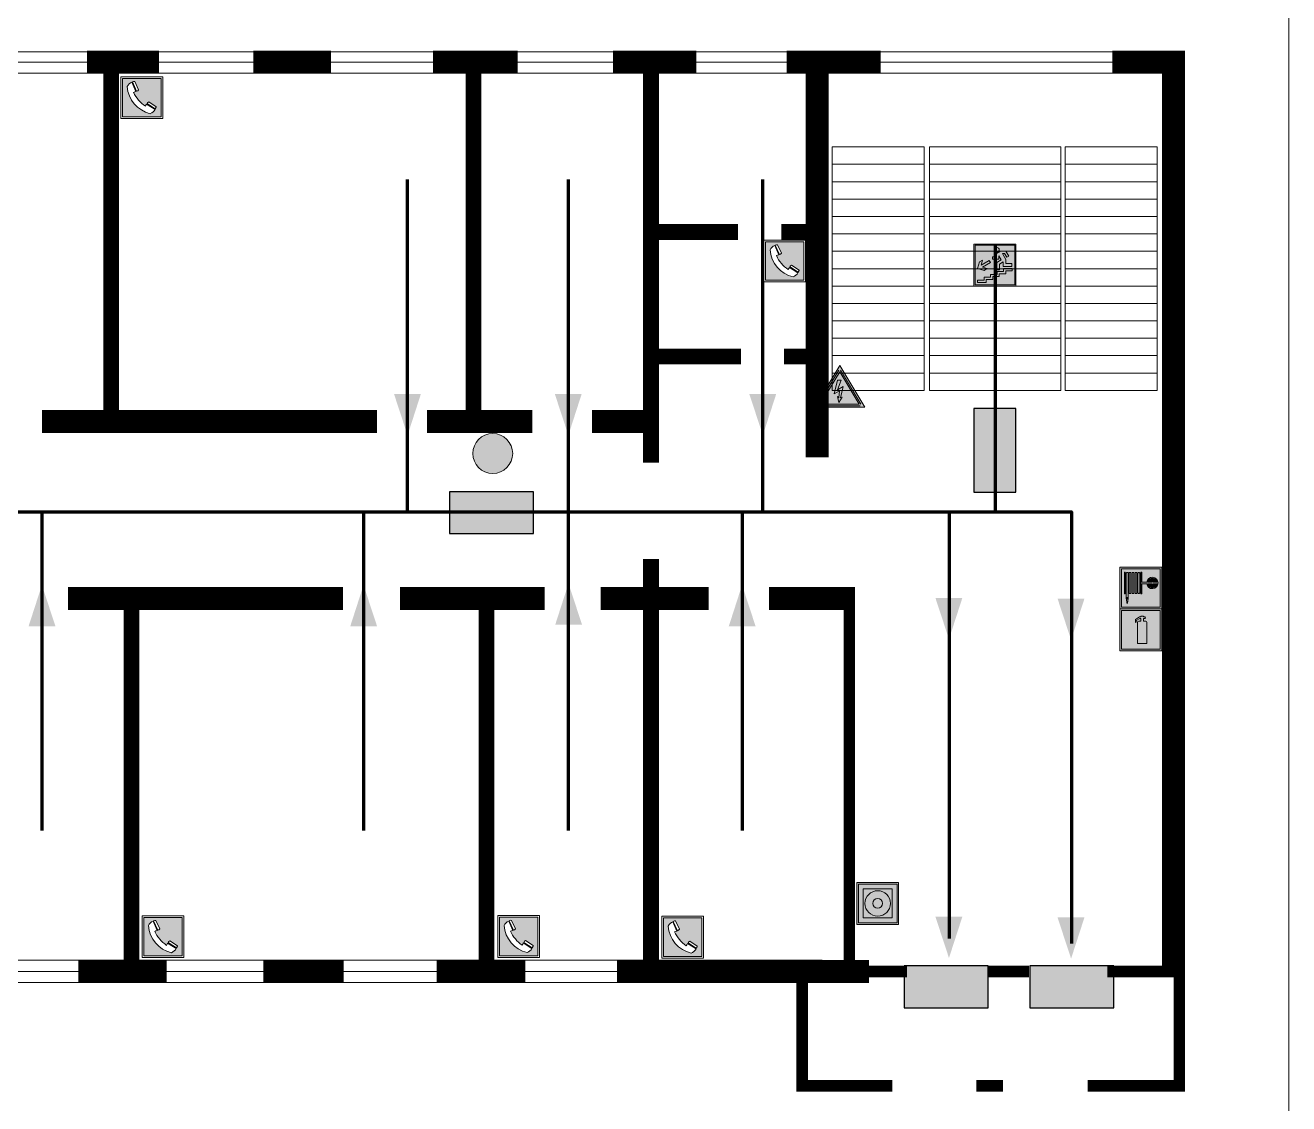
# Model space of a CAD drawing. Header units: millimetres. Extents: x 13114 to 67229, y 22859 to 38520.
# Drawn here: x 24760.4 to 25001.8, y 34869.3 to 35075.5 of the extents above; entities that cross this region are included whole.
import ezdxf

# ---------------------------------------------------------------- set-up
doc = ezdxf.new("R2010")
doc.units = ezdxf.units.MM
doc.layers.add('План_Штампы', color=7, linetype='Continuous')

# ---------------------------------------------------------------- blocks, each defined once
blk = doc.blocks.new('A$C7B4425F7')
at = {"true_color": 0xffffff}
blk.add_hatch(color=7, dxfattribs=at).paths.add_polyline_path([(0, 0), (-16, 0), (-16, -8), (0, -8)])
h = blk.add_hatch(color=126)
h.paths.add_polyline_path([(-0.2, -0.2), (-15.8, -0.2), (-15.8, -7.8), (-0.2, -7.8)])
h.paths.add_polyline_path([(-11.76, -2.03), (-11.76, -3.66), (-11.17, -3.66, -0.568275), (-11.17, -6.18), (-12.58, -6.18), (-12.58, -2.03)], flags=16)
h.paths.add_polyline_path([(-13.33, -4.12, -0.495768), (-13.59, -6.18), (-15.03, -6.18), (-15.03, -2.03), (-13.59, -2.03, -0.487973)], flags=16)
h.paths.add_polyline_path([(-10.25, -2.03), (-9.48, -2.03), (-9.48, -6.18), (-10.25, -6.18)], flags=16)
h.paths.add_polyline_path([(-13.84, -3.69), (-14.24, -3.69), (-14.24, -3.03), (-13.9, -3.03, -0.692621)], flags=0)
h.paths.add_polyline_path([(-9.15, -2.03), (-8.4, -2.03), (-8.04, -3.07), (-7.68, -2.03), (-6.93, -2.03), (-7.64, -4.1), (-6.93, -6.18), (-7.68, -6.18), (-8.04, -5.14), (-8.4, -6.18), (-9.15, -6.18), (-8.44, -4.1)], flags=16)
h.paths.add_polyline_path([(-11.76, -4.46), (-11.42, -4.46, -0.692621), (-11.36, -5.12), (-11.76, -5.12)], flags=0)
h.paths.add_polyline_path([(-13.9, -5.2), (-14.24, -5.2), (-14.24, -4.55), (-13.84, -4.55, -0.708038)], flags=0)
edge = h.paths.add_edge_path(flags=16)
edge.add_ellipse((-5.51, -4.08), major_axis=(0, 2.05), ratio=0.586184, start_angle=0, end_angle=360)
edge = h.paths.add_edge_path(flags=0)
edge.add_ellipse((-5.51, -4.08), major_axis=(0, 1.14), ratio=0.454828, start_angle=0, end_angle=360)
h.paths.add_polyline_path([(-4.13, -4.96, 0.377264), (-3.48, -4.52, 0.0555), (-3.16, -2.03), (-1.66, -2.03), (-1.66, -4.96), (-0.96, -4.96), (-0.96, -7.01), (-1.75, -7.01), (-1.75, -6.18), (-3.3, -6.18), (-3.3, -7.02), (-4.13, -7.02)], flags=16)
h.paths.add_polyline_path([(-2.73, -2.91), (-2.28, -2.91), (-2.28, -4.96), (-3.05, -4.96, 0.079136)], flags=0)
at = {"color": 126}
blk.add_lwpolyline([(-16, -8), (0, -8), (0, 0), (-16, 0)], close=True, dxfattribs=at)
blk = doc.blocks.new('A$C32E8229D')
at = {"true_color": 0xffffff}
blk.add_hatch(color=7, dxfattribs=at).paths.add_polyline_path([(0, 0), (0, -8), (16, -8), (16, 0)])
h = blk.add_hatch(color=126)
h.paths.add_polyline_path([(0.2, -0.2), (15.8, -0.2), (15.8, -7.8), (0.2, -7.8)])
h.paths.add_polyline_path([(13.49, -2.05), (12.08, -2.05), (11.37, -2.63, 0.162397), (11.29, -2.84), (11.29, -3.63), (10.35, -3.63), (10.35, -4.05), (11.68, -4.05), (11.68, -3.48), (12.26, -4.28), (11.29, -5.1), (11.29, -6.78), (11.85, -6.78), (11.85, -5.44), (12.8, -4.64), (12.8, -5.94), (14.46, -5.94), (14.46, -5.39), (13.45, -5.39), (13.45, -3.97), (12.46, -2.59), (13.15, -2.59), (13.69, -3.34), (14.18, -3)], flags=16)
h.paths.add_polyline_path([(10.74, -1.82, 1), (11.8, -1.82, 1)], flags=16)
h.paths.add_polyline_path([(9.39, -3.59), (5.99, -3.59), (6.56, -3.03), (5.91, -3.03), (5.1, -3.83), (5.91, -4.64), (6.56, -4.64), (5.99, -4.09), (9.39, -4.09)], flags=16)
h.paths.add_polyline_path([(4.29, -1.08), (1.72, -1.08), (1.72, -6.6), (4.29, -6.6)], flags=16)
at = {"color": 126}
blk.add_lwpolyline([(16, -8), (0, -8), (0, 0), (16, 0)], close=True, dxfattribs=at)
blk = doc.blocks.new('вниз 3')
at = {"lineweight": 0, "true_color": 0xffffff}
h = blk.add_hatch(color=7, dxfattribs=at)
h.dxf.hatch_style = 1
h.paths.add_polyline_path([(40997.5, -4475.69), (40997.25, -4475.28), (40995.76, -4476.15), (40995.97, -4475.23), (40995.39, -4475.56), (40995.05, -4476.83), (40996.33, -4477.17), (40996.91, -4476.83), (40996, -4476.55)], flags=0)
h.paths.add_polyline_path([(40999.81, -4473.95), (41000.22, -4473.95), (41000.64, -4474.67), (41001.03, -4474.43), (41000.46, -4473.49), (41000.42, -4473.49), (40999.43, -4473.49), (40998.68, -4473.92), (40998.68, -4474.57), (40997.88, -4474.57), (40997.88, -4475), (40999.14, -4475), (40999.14, -4474.43), (40999.14, -4474.38), (40999.59, -4475.15), (40998.72, -4475.67), (40998.72, -4477.06), (40999.24, -4477.06), (40999.24, -4475.96), (40999.95, -4475.56), (40999.95, -4476.43), (41001.61, -4476.43), (41001.61, -4475.88), (41000.47, -4475.88), (41000.47, -4475.12)], flags=0)
h.paths.add_polyline_path([(40999.2, -4473.24, 1), (40998.35, -4473.24, 1)], flags=0)
h.paths.add_polyline_path([(41000.46, -4477.26), (41001.69, -4477.26), (41001.69, -4476.84), (41000.03, -4476.84), (41000.03, -4477.39), (40998.78, -4477.39), (40998.78, -4477.95), (40997.53, -4477.95), (40997.53, -4478.5), (40996.29, -4478.5), (40996.29, -4479.06), (40995.05, -4479.06), (40995.05, -4479.48), (40995.29, -4479.48), (40996.72, -4479.48), (40996.72, -4478.92), (40997.97, -4478.92), (40997.97, -4478.36), (40999.2, -4478.36), (40999.2, -4477.81), (41000.46, -4477.81)], flags=0)
h.paths.add_polyline_path([(41002.37, -4472.17), (40994.37, -4472.17), (40994.37, -4480.17), (41002.37, -4480.17)])
h.paths.add_polyline_path([(41002.16, -4479.96), (40994.57, -4479.96), (40994.57, -4472.37), (41002.16, -4472.37)], flags=16)
h.paths.add_polyline_path([(41001.61, -4475.88), (41001.61, -4476.43), (40999.95, -4476.43), (40999.95, -4475.56), (40999.24, -4475.96), (40999.24, -4477.06), (40998.72, -4477.06), (40998.72, -4475.67), (40999.59, -4475.15), (40999.14, -4474.38), (40999.14, -4474.43), (40999.14, -4475), (40997.88, -4475), (40997.88, -4474.57), (40998.68, -4474.57), (40998.68, -4473.92), (40999.43, -4473.49), (41000.42, -4473.49), (41000.46, -4473.49), (41001.03, -4474.43), (41000.64, -4474.67), (41000.22, -4473.95), (40999.81, -4473.95), (41000.47, -4475.12), (41000.47, -4475.88)], flags=0)
h.paths.add_polyline_path([(41001.69, -4476.84), (41001.69, -4477.26), (41000.46, -4477.26), (41000.46, -4477.81), (40999.2, -4477.81), (40999.2, -4478.36), (40997.97, -4478.36), (40997.97, -4478.92), (40996.72, -4478.92), (40996.72, -4479.48), (40995.05, -4479.48), (40995.05, -4479.06), (40996.29, -4479.06), (40996.29, -4478.5), (40997.53, -4478.5), (40997.53, -4477.95), (40998.78, -4477.95), (40998.78, -4477.39), (41000.03, -4477.39), (41000.03, -4476.84)], flags=0)
h.paths.add_polyline_path([(40998.35, -4473.24, -1), (40999.2, -4473.24, -1)], flags=0)
h.paths.add_polyline_path([(40997.5, -4475.69), (40996, -4476.55), (40996.91, -4476.83), (40996.33, -4477.17), (40995.05, -4476.83), (40995.39, -4475.56), (40995.97, -4475.23), (40995.76, -4476.15), (40997.25, -4475.28)], flags=0)
at = {"lineweight": 0}
h = blk.add_hatch(color=126, dxfattribs=at)
h.dxf.hatch_style = 1
h.paths.add_polyline_path([(41002.16, -4472.37), (40994.57, -4472.37), (40994.57, -4479.96), (41002.16, -4479.96)])
h.paths.add_polyline_path([(40995.97, -4475.23), (40995.76, -4476.15), (40997.25, -4475.28), (40997.5, -4475.69), (40996, -4476.55), (40996.91, -4476.83), (40996.33, -4477.17), (40995.05, -4476.83), (40995.39, -4475.56)], flags=16)
h.paths.add_polyline_path([(40997.88, -4474.57), (40998.68, -4474.57), (40998.68, -4473.92), (40999.43, -4473.49), (41000.42, -4473.49), (41000.46, -4473.49), (41001.03, -4474.43), (41000.64, -4474.67), (41000.22, -4473.95), (40999.81, -4473.95), (41000.47, -4475.12), (41000.47, -4475.88), (41001.61, -4475.88), (41001.61, -4476.43), (40999.95, -4476.43), (40999.95, -4475.56), (40999.24, -4475.96), (40999.24, -4477.06), (40998.72, -4477.06), (40998.72, -4475.67), (40999.59, -4475.15), (40999.14, -4474.38), (40999.14, -4474.43), (40999.14, -4475), (40997.88, -4475)], flags=16)
h.paths.add_polyline_path([(40998.35, -4473.24, -1), (40999.2, -4473.24, -1)], flags=16)
h.paths.add_polyline_path([(40997.53, -4477.95), (40998.78, -4477.95), (40998.78, -4477.39), (41000.03, -4477.39), (41000.03, -4476.84), (41001.69, -4476.84), (41001.69, -4477.26), (41000.46, -4477.26), (41000.46, -4477.81), (40999.2, -4477.81), (40999.2, -4478.36), (40997.97, -4478.36), (40997.97, -4478.92), (40996.72, -4478.92), (40996.72, -4479.48), (40995.05, -4479.48), (40995.05, -4479.06), (40996.29, -4479.06), (40996.29, -4478.5), (40997.53, -4478.5)], flags=16)
at = {"lineweight": 0, "true_color": 0xffffff}
h = blk.add_hatch(color=7, dxfattribs=at)
h.dxf.hatch_style = 1
h.paths.add_polyline_path([(40999.2, -4473.24, 1), (40998.35, -4473.24, 1)])
h.paths.add_polyline_path([(40999.81, -4473.95), (41000.22, -4473.95), (41000.64, -4474.67), (41001.03, -4474.43), (41000.46, -4473.49), (41000.42, -4473.49), (40999.43, -4473.49), (40998.68, -4473.92), (40998.68, -4474.57), (40997.88, -4474.57), (40997.88, -4475), (40999.14, -4475), (40999.14, -4474.43), (40999.14, -4474.38), (40999.59, -4475.15), (40998.72, -4475.67), (40998.72, -4477.06), (40999.24, -4477.06), (40999.24, -4475.96), (40999.95, -4475.56), (40999.95, -4476.43), (41001.61, -4476.43), (41001.61, -4475.88), (41000.47, -4475.88), (41000.47, -4475.12)])
h.paths.add_polyline_path([(40999.2, -4477.81), (41000.46, -4477.81), (41000.46, -4477.26), (41001.69, -4477.26), (41001.69, -4476.84), (41000.03, -4476.84), (41000.03, -4477.39), (40998.78, -4477.39), (40998.78, -4477.95), (40997.53, -4477.95), (40997.53, -4478.5), (40996.29, -4478.5), (40996.29, -4479.06), (40995.05, -4479.06), (40995.05, -4479.48), (40995.29, -4479.48), (40996.72, -4479.48), (40996.72, -4478.92), (40997.97, -4478.92), (40997.97, -4478.36), (40999.2, -4478.36)])
h.paths.add_polyline_path([(40997.5, -4475.69), (40997.25, -4475.28), (40995.76, -4476.15), (40995.97, -4475.23), (40995.39, -4475.56), (40995.05, -4476.83), (40996.33, -4477.17), (40996.91, -4476.83), (40996, -4476.55)])
at = {"color": 126, "lineweight": 0}
for points in [[(40994.37, -4472.17), (41002.37, -4472.17), (41002.37, -4480.17), (40994.37, -4480.17)], [(40994.57, -4472.37), (41002.16, -4472.37), (41002.16, -4479.96), (40994.57, -4479.96)]]:
    blk.add_lwpolyline(points, close=True, dxfattribs=at)
for points in [[(40995.05, -4476.83), (40995.39, -4475.56), (40995.97, -4475.23), (40995.76, -4476.15), (40997.25, -4475.28), (40997.5, -4475.69), (40996, -4476.55), (40996.91, -4476.83), (40996.33, -4477.17), (40995.05, -4476.83)], [(40999.14, -4474.43), (40999.14, -4475), (40997.88, -4475), (40997.88, -4474.57), (40998.68, -4474.57), (40998.68, -4473.92), (40999.43, -4473.49), (41000.42, -4473.49), (41000.46, -4473.49), (41001.03, -4474.43), (41000.64, -4474.67), (41000.22, -4473.95), (40999.81, -4473.95), (41000.47, -4475.12), (41000.47, -4475.88), (41001.61, -4475.88), (41001.61, -4476.43), (40999.95, -4476.43), (40999.95, -4475.56), (40999.24, -4475.96), (40999.24, -4477.06), (40998.72, -4477.06), (40998.72, -4475.67), (40999.59, -4475.15), (40999.14, -4474.38), (40999.14, -4474.43)], [(40995.29, -4479.48), (40995.05, -4479.48), (40995.05, -4479.06), (40996.29, -4479.06), (40996.29, -4478.5), (40997.53, -4478.5), (40997.53, -4477.95), (40998.78, -4477.95), (40998.78, -4477.39), (41000.03, -4477.39), (41000.03, -4476.84), (41001.69, -4476.84), (41001.69, -4477.26), (41000.46, -4477.26), (41000.46, -4477.81), (40999.2, -4477.81), (40999.2, -4478.36), (40997.97, -4478.36), (40997.97, -4478.92), (40996.72, -4478.92), (40996.72, -4479.48), (40995.05, -4479.48)]]:
    blk.add_lwpolyline(points, dxfattribs=at)
blk.add_circle((40998.77, -4473.24), 0.426, dxfattribs=at)
blk = doc.blocks.new('A$C7B8C2D5B')
at = {"lineweight": 0}
h = blk.add_hatch(color=5, dxfattribs=at)
h.dxf.hatch_style = 1
h.paths.add_polyline_path([(1.4, -3.02, 1), (-2.11, -3.02, 1)])
at = {"color": 5, "lineweight": 0}
blk.add_circle((-0.36, -3.02), 1.75, dxfattribs=at)
blk = doc.blocks.new('A$C3E6D3DDE')
at = {"lineweight": 5}
h = blk.add_hatch(color=40, dxfattribs=at)
h.paths.add_polyline_path([(24.1, 1.45), (16.46, -11.35), (31.74, -11.35)])
h.paths.add_polyline_path([(24.09, -0.46), (30.03, -10.41), (18.14, -10.41)], flags=16)
h.paths.add_polyline_path([(24.54, -3.08), (23.41, -6.02), (25.13, -5.01), (24.33, -8.5), (24.82, -8.27), (23.79, -9.86), (23.4, -8.04), (23.8, -8.43), (24.04, -6.29), (22.39, -7.25), (23.44, -3.08)], flags=0)
h = blk.add_hatch(color=256, dxfattribs=at)
h.paths.add_polyline_path([(24.37, 0.03, 0.567511), (23.82, 0.03), (17.59, -10.4, 0.582454), (17.86, -10.88), (30.32, -10.88, 0.582149), (30.6, -10.4)])
h.paths.add_polyline_path([(24.09, -0.46), (18.14, -10.41), (30.03, -10.41)], flags=16)
h.paths.add_polyline_path([(24.54, -3.08), (23.41, -6.02), (25.13, -5.01), (24.33, -8.5), (24.82, -8.27), (23.79, -9.86), (23.4, -8.04), (23.8, -8.43), (24.04, -6.29), (22.39, -7.25), (23.44, -3.08)], flags=0)
h = blk.add_hatch(color=40, dxfattribs=at)
h.paths.add_polyline_path([(24.09, -0.46), (18.14, -10.41), (30.03, -10.41)])
h.paths.add_polyline_path([(24.82, -8.27), (23.79, -9.86), (23.4, -8.04), (23.8, -8.43), (24.04, -6.29), (22.39, -7.25), (23.44, -3.08), (24.54, -3.08), (23.41, -6.02), (25.13, -5.01), (24.33, -8.5)], flags=16)
at = {"color": 40, "lineweight": 5}
for p, q in [((16.46, -11.35), (24.1, 1.45)), ((24.1, 1.45), (31.74, -11.35))]:
    blk.add_line(p, q, dxfattribs=at)
at = {"lineweight": 5}
for p, q in [((17.59, -10.4), (23.82, 0.03)), ((24.37, 0.03), (30.6, -10.4)), ((18.14, -10.41), (24.09, -0.46)), ((23.44, -3.08), (22.39, -7.25)), ((23.41, -6.02), (24.54, -3.08)), ((24.54, -3.08), (23.44, -3.08)), ((24.09, -0.46), (30.03, -10.41)), ((22.39, -7.25), (24.04, -6.29)), ((25.13, -5.01), (23.41, -6.02)), ((24.04, -6.29), (23.8, -8.43)), ((24.33, -8.5), (25.13, -5.01)), ((17.86, -10.88), (30.32, -10.88)), ((18.14, -10.41), (30.03, -10.41)), ((23.8, -8.43), (23.4, -8.04)), ((23.4, -8.04), (23.79, -9.86)), ((23.79, -9.86), (24.82, -8.27)), ((24.82, -8.27), (24.33, -8.5))]:
    blk.add_line(p, q, dxfattribs=at)
at = {"color": 50, "lineweight": 5}
blk.add_line((31.74, -11.35), (16.46, -11.35), dxfattribs=at)
blk = doc.blocks.new('A$C3AD82952')
at = {"true_color": 0xf5f5ff}
h = blk.add_hatch(color=7, dxfattribs=at)
h.dxf.hatch_style = 1
h.paths.add_polyline_path([(8.21, 8.73, 0.414214), (7.89, 9.05), (7.22, 9.05), (7.22, 9.92), (7.59, 9.92, 1), (7.57, 10.36), (7.22, 10.36), (7.22, 10.6), (6.43, 10.6), (6.43, 10.36), (6.01, 10.36), (4.74, 9.59), (4.74, 8.69), (4.98, 8.73), (4.98, 9.26), (6.12, 9.91), (6.43, 9.91), (6.43, 9.05), (5.76, 9.05, 0.414214), (5.44, 8.73), (5.44, 2.2), (8.21, 2.2)], flags=0)
h.paths.add_polyline_path([(12.8, 12.8), (0, 12.8), (0, 0), (12.8, 0)])
h.paths.add_polyline_path([(0.51, 12.29), (12.29, 12.29), (12.29, 0.51), (0.51, 0.51)], flags=16)
h.paths.add_polyline_path([(4.74, 9.59), (6.01, 10.36), (6.43, 10.36), (6.43, 10.6), (7.22, 10.6), (7.22, 10.36), (7.59, 10.36, -0.94586), (7.59, 9.92), (7.22, 9.92), (7.22, 9.05), (7.89, 9.05, -0.414214), (8.21, 8.73), (8.21, 2.2), (5.44, 2.2), (5.44, 8.73, -0.414214), (5.76, 9.05), (6.43, 9.05), (6.43, 9.91), (6.12, 9.91), (4.98, 9.26), (4.98, 8.73), (4.74, 8.69)], flags=0)
h = blk.add_hatch(color=242)
h.dxf.hatch_style = 1
h.paths.add_polyline_path([(12.29, 12.29), (0.51, 12.29), (0.51, 0.51), (12.29, 0.51)])
h.paths.add_polyline_path([(4.74, 8.69), (4.74, 9.59), (6.01, 10.36), (6.43, 10.36), (6.43, 10.6), (7.22, 10.6), (7.22, 10.36), (7.59, 10.36, -0.94586), (7.59, 9.92), (7.22, 9.92), (7.22, 9.05), (7.89, 9.05, -0.414214), (8.21, 8.73), (8.21, 2.2), (5.44, 2.2), (5.44, 8.73, -0.414214), (5.76, 9.05), (6.43, 9.05), (6.43, 9.91), (6.12, 9.91), (4.98, 9.26), (4.98, 8.73)], flags=16)
h = blk.add_hatch(color=7, dxfattribs=at)
h.dxf.hatch_style = 1
h.paths.add_polyline_path([(8.21, 8.73, 0.414214), (7.89, 9.05), (7.22, 9.05), (7.22, 9.92), (7.59, 9.92, 1), (7.57, 10.36), (7.22, 10.36), (7.22, 10.6), (6.43, 10.6), (6.43, 10.36), (6.01, 10.36), (4.74, 9.59), (4.74, 8.69), (4.98, 8.73), (4.98, 9.26), (6.12, 9.91), (6.43, 9.91), (6.43, 9.05), (5.76, 9.05, 0.414214), (5.44, 8.73), (5.44, 2.2), (8.21, 2.2)])
at = {"color": 242, "lineweight": 5}
for p, q in [((0, 0), (0, 12.8)), ((0, 12.8), (12.8, 12.8)), ((12.8, 0), (12.8, 12.8)), ((6.01, 10.36), (4.74, 9.59)), ((4.74, 9.59), (4.74, 8.69)), ((4.74, 8.69), (4.98, 8.73)), ((4.98, 9.26), (6.12, 9.91)), ((4.98, 8.73), (4.98, 9.26)), ((5.44, 2.2), (5.44, 8.73)), ((5.76, 9.05), (6.43, 9.05)), ((6.01, 10.36), (6.43, 10.36)), ((6.12, 9.91), (6.43, 9.91)), ((7.22, 10.6), (6.43, 10.6)), ((6.43, 10.6), (6.43, 10.36)), ((6.43, 9.91), (6.43, 9.05)), ((7.22, 10.36), (7.22, 10.6)), ((7.59, 10.36), (7.22, 10.36)), ((7.22, 9.05), (7.22, 9.92)), ((7.59, 9.92), (7.22, 9.92)), ((7.89, 9.05), (7.22, 9.05)), ((8.21, 2.2), (8.21, 8.73)), ((0, 0), (12.8, 0)), ((5.44, 2.2), (8.21, 2.2))]:
    blk.add_line(p, q, dxfattribs=at)
blk.add_lwpolyline([(0.51, 12.29), (12.29, 12.29), (12.29, 0.51), (0.51, 0.51)], close=True, dxfattribs=at)
for centre, radius, start, end in [((5.76, 8.73), 0.32, 90, 180), ((7.58, 10.14), 0.223, 273.1875, 86.8125), ((7.89, 8.73), 0.32, 0, 90)]:
    blk.add_arc(centre, radius, start, end, dxfattribs=at)
blk = doc.blocks.new('A$C37112FD5')
at = {"true_color": 0xf5f5ff}
h = blk.add_hatch(color=7, dxfattribs=at)
h.dxf.hatch_style = 1
h.paths.add_polyline_path([(12.8, -7.4), (0, -7.4), (0, -20.2), (12.8, -20.2)])
h.paths.add_polyline_path([(12.29, -7.91), (12.29, -19.69), (0.51, -19.69), (0.51, -7.91)], flags=16)
h.paths.add_polyline_path([(4.98, -9.04, -0.42597), (5.17, -9.22), (5.17, -12.25), (5.17, -15.29, -0.432244), (4.98, -15.47), (4.83, -15.47, -0.42597), (4.64, -15.29), (4.64, -12.25), (4.64, -9.22, -0.432244), (4.83, -9.04)], flags=0)
h.paths.add_polyline_path([(4.28, -9.22), (4.28, -12.25), (4.28, -15.29, -0.432244), (4.09, -15.47), (3.94, -15.47, -0.42597), (3.75, -15.29), (3.75, -12.25), (3.75, -9.22, -0.432244), (3.94, -9.04), (4.09, -9.04, -0.42597)], flags=0)
h.paths.add_polyline_path([(5.72, -9.04), (5.87, -9.04, -0.42597), (6.06, -9.22), (6.06, -12.25), (6.06, -15.29, -0.432244), (5.87, -15.47), (5.72, -15.47, -0.42597), (5.53, -15.29), (5.53, -12.25), (5.53, -9.22, -0.432244)], flags=0)
h.paths.add_polyline_path([(6.42, -8.9), (6.5, -8.9, -0.42597), (6.69, -9.08), (6.69, -12.03), (8.21, -12.03, -15.824349), (8.21, -12.47), (6.69, -12.47), (6.69, -15.42, -0.432244), (6.5, -15.6), (6.42, -15.6)], flags=0)
h.paths.add_polyline_path([(3.39, -9.22), (3.39, -12.25), (3.39, -15.29, -0.432244), (3.2, -15.47), (3.05, -15.47, -0.42597), (2.85, -15.29), (2.85, -12.25), (2.85, -9.22, -0.432244), (3.05, -9.04), (3.2, -9.04, -0.42597)], flags=0)
h.paths.add_polyline_path([(2.5, -9.22), (2.5, -16.71), (1.96, -16.71), (1.96, -9.22, -0.432244), (2.15, -9.04), (2.31, -9.04, -0.42597)], flags=0)
h.paths.add_polyline_path([(1.61, -8.9), (1.61, -15.6), (1.57, -15.6, -0.42597), (1.37, -15.42), (1.37, -12.03), (1.37, -9.09, -0.432244), (1.57, -8.9)], flags=0)
h.paths.add_polyline_path([(9.76, -10.81), (9.76, -12.03), (8.49, -12.03, -0.336371)], flags=0)
h.paths.add_polyline_path([(8.49, -12.47), (9.76, -12.47), (9.76, -13.7, -0.336371)], flags=0)
h.paths.add_polyline_path([(10.11, -10.81, -0.336371), (11.38, -12.03), (10.11, -12.03)], flags=0)
h.paths.add_polyline_path([(10.11, -12.47), (11.38, -12.47, -0.336371), (10.11, -13.7)], flags=0)
h.paths.add_polyline_path([(2.5, -16.84), (2.5, -17.05), (1.97, -17.05), (1.97, -16.84)], flags=0)
h.paths.add_polyline_path([(2.5, -17.24, -0.033778), (2.24, -18.6, -0.033778), (1.97, -17.24)], flags=0)
h = blk.add_hatch(color=242)
h.dxf.hatch_style = 1
h.paths.add_polyline_path([(12.29, -7.91), (0.51, -7.91), (0.51, -19.69), (12.29, -19.69)])
h.paths.add_polyline_path([(6.42, -15.6), (6.42, -8.9), (6.5, -8.9, -0.42597), (6.69, -9.08), (6.69, -12.03), (8.21, -12.03, -15.824349), (8.21, -12.47), (6.69, -12.47), (6.69, -15.42, -0.432244), (6.5, -15.6)], flags=16)
h.paths.add_polyline_path([(5.87, -15.47), (5.72, -15.47, -0.42597), (5.53, -15.29), (5.53, -12.25), (5.53, -9.22, -0.432244), (5.72, -9.04), (5.87, -9.04, -0.42597), (6.06, -9.22), (6.06, -12.25), (6.06, -15.29, -0.432244)], flags=16)
h.paths.add_polyline_path([(4.98, -15.47), (4.83, -15.47, -0.42597), (4.64, -15.29), (4.64, -12.25), (4.64, -9.22, -0.432244), (4.83, -9.04), (4.98, -9.04, -0.42597), (5.17, -9.22), (5.17, -12.25), (5.17, -15.29, -0.432244)], flags=16)
h.paths.add_polyline_path([(4.09, -15.47), (3.94, -15.47, -0.42597), (3.75, -15.29), (3.75, -12.25), (3.75, -9.22, -0.432244), (3.94, -9.04), (4.09, -9.04, -0.42597), (4.28, -9.22), (4.28, -12.25), (4.28, -15.29, -0.432244)], flags=16)
h.paths.add_polyline_path([(3.2, -15.47), (3.05, -15.47, -0.42597), (2.85, -15.29), (2.85, -12.25), (2.85, -9.22, -0.432244), (3.05, -9.04), (3.2, -9.04, -0.42597), (3.39, -9.22), (3.39, -12.25), (3.39, -15.29, -0.432244)], flags=16)
h.paths.add_polyline_path([(2.5, -17.05), (1.97, -17.05), (1.97, -16.84), (2.5, -16.84)], flags=16)
h.paths.add_polyline_path([(2.5, -17.24, -0.033778), (2.24, -18.6, -0.033778), (1.97, -17.24)], flags=16)
h.paths.add_polyline_path([(2.5, -16.71), (1.96, -16.71), (1.96, -9.22, -0.432244), (2.15, -9.04), (2.31, -9.04, -0.42597), (2.5, -9.22)], flags=16)
h.paths.add_polyline_path([(1.61, -15.6), (1.57, -15.6, -0.42597), (1.37, -15.42), (1.37, -12.03), (1.37, -9.09, -0.432244), (1.57, -8.9), (1.61, -8.9)], flags=16)
h.paths.add_polyline_path([(8.49, -12.47), (9.76, -12.47), (9.76, -13.7, -0.336371)], flags=0)
h.paths.add_polyline_path([(10.11, -13.7), (10.11, -12.47), (11.38, -12.47, -0.336371)], flags=0)
h.paths.add_polyline_path([(8.49, -12.03, -0.336371), (9.76, -10.81), (9.76, -12.03)], flags=0)
h.paths.add_polyline_path([(10.11, -12.03), (10.11, -10.81, -0.336371), (11.38, -12.03)], flags=0)
h = blk.add_hatch(color=7, dxfattribs=at)
h.dxf.hatch_style = 1
h.paths.add_polyline_path([(1.61, -8.9), (1.57, -8.9, 0.432244), (1.37, -9.09), (1.37, -12.03), (1.37, -15.42, 0.42597), (1.57, -15.6), (1.61, -15.6)])
h.paths.add_polyline_path([(2.5, -9.22, 0.42597), (2.31, -9.04), (2.15, -9.04, 0.432244), (1.96, -9.22), (1.96, -16.71), (2.5, -16.71)])
h.paths.add_polyline_path([(2.5, -16.84), (1.97, -16.84), (1.97, -17.05), (2.5, -17.05)])
h.paths.add_polyline_path([(2.5, -17.24), (1.97, -17.24, 0.033778), (2.24, -18.6, 0.033778)])
h.paths.add_polyline_path([(3.39, -12.25), (3.39, -9.22, 0.42597), (3.2, -9.04), (3.05, -9.04, 0.432244), (2.85, -9.22), (2.85, -12.25), (2.85, -15.29, 0.42597), (3.05, -15.47), (3.2, -15.47, 0.432244), (3.39, -15.29)])
h.paths.add_polyline_path([(4.28, -12.25), (4.28, -9.22, 0.42597), (4.09, -9.04), (3.94, -9.04, 0.432244), (3.75, -9.22), (3.75, -12.25), (3.75, -15.29, 0.42597), (3.94, -15.47), (4.09, -15.47, 0.432244), (4.28, -15.29)])
h.paths.add_polyline_path([(5.17, -12.25), (5.17, -9.22, 0.42597), (4.98, -9.04), (4.83, -9.04, 0.432244), (4.64, -9.22), (4.64, -12.25), (4.64, -15.29, 0.42597), (4.83, -15.47), (4.98, -15.47, 0.432244), (5.17, -15.29)])
h.paths.add_polyline_path([(6.06, -12.25), (6.06, -9.22, 0.42597), (5.87, -9.04), (5.72, -9.04, 0.432244), (5.53, -9.22), (5.53, -12.25), (5.53, -15.29, 0.42597), (5.72, -15.47), (5.87, -15.47, 0.432244), (6.06, -15.29)])
h.paths.add_polyline_path([(6.69, -12.47), (8.21, -12.47, 15.824349), (8.21, -12.03), (6.69, -12.03), (6.69, -9.08, 0.42597), (6.5, -8.9), (6.42, -8.9), (6.42, -15.6), (6.5, -15.6, 0.432244), (6.69, -15.42)])
h.paths.add_polyline_path([(8.49, -12.47), (9.76, -12.47), (9.76, -13.7, -0.336371)], flags=16)
h.paths.add_polyline_path([(8.49, -12.03, -0.336371), (9.76, -10.81), (9.76, -12.03)], flags=16)
h.paths.add_polyline_path([(10.11, -12.47), (11.38, -12.47, -0.336371), (10.11, -13.7)], flags=16)
h.paths.add_polyline_path([(10.11, -12.03), (10.11, -10.81, -0.336371), (11.38, -12.03)], flags=16)
h = blk.add_hatch(color=242)
h.dxf.hatch_style = 1
h.paths.add_polyline_path([(9.76, -10.81, 0.336371), (8.49, -12.03), (9.76, -12.03)])
h.paths.add_polyline_path([(10.11, -10.81), (10.11, -12.03), (11.38, -12.03, 0.336371)])
h.paths.add_polyline_path([(11.38, -12.47), (10.11, -12.47), (10.11, -13.7, 0.336371)])
h.paths.add_polyline_path([(9.76, -12.47), (8.49, -12.47, 0.336371), (9.76, -13.7)])
at = {"color": 242, "lineweight": 5}
for p, q in [((0, -20.2), (0, -7.4)), ((0, -7.4), (12.8, -7.4)), ((12.8, -20.2), (12.8, -7.4)), ((1.37, -12.03), (1.37, -9.08)), ((1.57, -8.9), (1.61, -8.9)), ((1.61, -8.9), (1.61, -15.6)), ((1.96, -16.71), (1.96, -9.22)), ((2.15, -9.04), (2.31, -9.04)), ((2.5, -16.71), (2.5, -9.22)), ((2.85, -12.25), (2.85, -9.22)), ((3.05, -9.04), (3.2, -9.04)), ((3.39, -12.25), (3.39, -9.22)), ((3.75, -12.25), (3.75, -9.22)), ((3.94, -9.04), (4.09, -9.04)), ((4.28, -12.25), (4.28, -9.22)), ((4.64, -12.25), (4.64, -9.22)), ((4.83, -9.04), (4.98, -9.04)), ((5.17, -12.25), (5.17, -9.22)), ((5.53, -12.25), (5.53, -9.22)), ((5.72, -9.04), (5.87, -9.04)), ((6.06, -12.25), (6.06, -9.22)), ((6.42, -8.9), (6.42, -15.6)), ((6.5, -8.9), (6.42, -8.9)), ((6.69, -12.03), (6.69, -9.08)), ((9.76, -10.81), (9.76, -12.03)), ((10.11, -10.81), (10.11, -12.03)), ((1.37, -12.03), (1.37, -15.42)), ((2.85, -12.25), (2.85, -15.29)), ((3.39, -12.25), (3.39, -15.29)), ((3.75, -12.25), (3.75, -15.29)), ((4.28, -12.25), (4.28, -15.29)), ((4.64, -12.25), (4.64, -15.29)), ((5.17, -12.25), (5.17, -15.29)), ((5.53, -12.25), (5.53, -15.29)), ((6.06, -12.25), (6.06, -15.29)), ((8.21, -12.03), (6.69, -12.03)), ((8.21, -12.47), (6.69, -12.47)), ((6.69, -12.47), (6.69, -15.42)), ((9.76, -12.03), (8.49, -12.03)), ((9.76, -12.47), (8.49, -12.47)), ((9.76, -12.47), (9.76, -13.7)), ((11.38, -12.03), (10.11, -12.03)), ((11.38, -12.47), (10.11, -12.47)), ((10.11, -12.47), (10.11, -13.7)), ((1.57, -15.6), (1.61, -15.6)), ((1.96, -16.71), (2.5, -16.71)), ((1.97, -16.84), (2.5, -16.84)), ((1.97, -17.05), (1.97, -16.84)), ((2.5, -17.05), (1.97, -17.05)), ((1.97, -17.24), (2.5, -17.24)), ((2.5, -16.84), (2.5, -17.05)), ((3.05, -15.47), (3.2, -15.47)), ((3.94, -15.47), (4.09, -15.47)), ((4.83, -15.47), (4.98, -15.47)), ((5.72, -15.47), (5.87, -15.47)), ((6.42, -15.6), (6.5, -15.6)), ((0, -20.2), (12.8, -20.2))]:
    blk.add_line(p, q, dxfattribs=at)
blk.add_lwpolyline([(0.51, -7.91), (12.29, -7.91), (12.29, -19.69), (0.51, -19.69)], close=True, dxfattribs=at)
for centre, radius, start, end in [((1.56, -9.09), 0.182, 87.1027, 180.6071), ((2.15, -9.22), 0.182, 87.1027, 180.6071), ((2.32, -9.22), 0.182, 359.3929, 92.8973), ((3.04, -9.22), 0.182, 87.1027, 180.6071), ((3.21, -9.22), 0.182, 359.3929, 92.8973), ((3.93, -9.22), 0.182, 87.1027, 180.6071), ((4.1, -9.22), 0.182, 359.3929, 92.8973), ((4.82, -9.22), 0.182, 87.1027, 180.6071), ((4.99, -9.22), 0.182, 359.3929, 92.8973), ((5.71, -9.22), 0.182, 87.1027, 180.6071), ((5.88, -9.22), 0.182, 359.3929, 92.8973), ((6.51, -9.09), 0.182, 359.3929, 92.8973), ((9.93, -12.25), 1.74, 187.2319, 172.7681), ((9.93, -12.25), 1.46, 96.9927, 171.3585), ((9.93, -12.25), 1.46, 8.6415, 83.0073), ((1.56, -15.42), 0.182, 179.3929, 272.8973), ((3.04, -15.29), 0.182, 179.3929, 272.8973), ((3.21, -15.29), 0.182, 267.1027, 0.6071), ((3.93, -15.29), 0.182, 179.3929, 272.8973), ((4.1, -15.29), 0.182, 267.1027, 0.6071), ((4.82, -15.29), 0.182, 179.3929, 272.8973), ((4.99, -15.29), 0.182, 267.1027, 0.6071), ((5.71, -15.29), 0.182, 179.3929, 272.8973), ((5.88, -15.29), 0.182, 267.1027, 0.6071), ((6.51, -15.42), 0.182, 267.1027, 0.6071), ((9.93, -12.25), 1.46, 188.6415, 263.0073), ((9.93, -12.25), 1.46, 276.9927, 351.3585), ((12.17, -15.98), 10.27, 187.041, 194.7793), ((-7.7, -15.98), 10.27, 345.2207, 352.959)]:
    blk.add_arc(centre, radius, start, end, dxfattribs=at)
blk = doc.blocks.new('A$C54414219')
at = {"true_color": 0xffffff}
h = blk.add_hatch(color=7, dxfattribs=at)
h.paths.add_polyline_path([(2.39, -9.45), (2.39, -18.3), (11.23, -18.3), (11.23, -9.45)], flags=0)
h.paths.add_polyline_path([(10.71, -13.87, -1), (2.92, -13.87, -1)], flags=0)
h.paths.add_polyline_path([(8.3, -13.87, -1), (5.33, -13.87, -1)], flags=0)
h.paths.add_polyline_path([(0.41, -7.47), (0.41, -20.27), (13.21, -20.27), (13.21, -7.47)])
h.paths.add_polyline_path([(0.92, -19.77), (12.71, -19.77), (12.71, -7.98), (0.92, -7.98)], flags=16)
h.paths.add_polyline_path([(11.23, -9.45), (11.23, -18.3), (2.39, -18.3), (2.39, -9.45)], flags=0)
at = {"lineweight": 5}
h = blk.add_hatch(color=242, dxfattribs=at)
h.paths.add_polyline_path([(12.71, -7.98), (0.92, -7.98), (0.92, -19.77), (12.71, -19.77)])
h.paths.add_polyline_path([(11.23, -18.3), (2.39, -18.3), (2.39, -9.45), (11.23, -9.45)], flags=16)
h.paths.add_polyline_path([(10.71, -13.87, -1), (2.92, -13.87, -1)], flags=0)
h.paths.add_polyline_path([(8.3, -13.87, -1), (5.33, -13.87, -1)], flags=0)
at = {"true_color": 0xffffff}
h = blk.add_hatch(color=7, dxfattribs=at)
h.paths.add_polyline_path([(2.39, -9.45), (2.39, -18.3), (11.23, -18.3), (11.23, -9.45)])
h.paths.add_polyline_path([(10.71, -13.87, -1), (2.92, -13.87, -1)], flags=16)
h.paths.add_polyline_path([(8.3, -13.87, -1), (5.33, -13.87, -1)], flags=0)
at = {"lineweight": 5}
h = blk.add_hatch(color=242, dxfattribs=at)
h.paths.add_polyline_path([(2.92, -13.87, 1), (10.71, -13.87, 1)])
h.paths.add_polyline_path([(8.3, -13.87, -1), (5.33, -13.87, -1)], flags=16)
at = {"color": 242, "lineweight": 5}
for p, q in [((0.41, -20.27), (0.41, -7.47)), ((0.41, -7.47), (13.21, -7.47)), ((0.41, -7.47), (13.21, -7.47)), ((13.21, -20.27), (13.21, -7.47)), ((0.41, -20.27), (13.21, -20.27))]:
    blk.add_line(p, q, dxfattribs=at)
for points in [[(0.92, -7.98), (12.71, -7.98), (12.71, -19.77), (0.92, -19.77)], [(2.39, -9.45), (11.23, -9.45), (11.23, -18.3), (2.39, -18.3)]]:
    blk.add_lwpolyline(points, close=True, dxfattribs=at)
for radius in [3.89, 1.49]:
    blk.add_circle((6.81, -13.87), radius, dxfattribs=at)
blk = doc.blocks.new('A$C456E1F9C')
at = {"lineweight": 5}
h = blk.add_hatch(color=242, dxfattribs=at)
h.paths.add_polyline_path([(0.51, -1.47), (0.51, -13.26), (12.29, -13.26), (12.29, -1.47)])
h.paths.add_polyline_path([(5.42, -4.95, -0.254479), (4.78, -5.4), (3.52, -2.53, -0.209735), (4.23, -2.4)], flags=16)
h.paths.add_polyline_path([(8.53, -8.6), (10.87, -10.17), (10.54, -10.76), (8.03, -9.13, -0.192251)], flags=16)
h.paths.add_polyline_path([(4.61, -5.49, 0.005518), (3.87, -5.72, 0.128647), (7.49, -10.01, 0.00809), (7.83, -9.33), (10.47, -10.97, -0.16736), (8.99, -12.25, -0.327862), (1.95, -3.95, -0.166952), (3.36, -2.62)], flags=16)
at = {"color": 242, "lineweight": 5}
for p, q in [((0, -13.77), (0, -0.97)), ((12.8, -0.97), (0, -0.97)), ((4.61, -5.49), (3.36, -2.62)), ((3.52, -2.53), (4.78, -5.4)), ((4.23, -2.4), (5.42, -4.95)), ((12.8, -13.77), (12.8, -0.97)), ((7.83, -9.33), (10.47, -10.97)), ((8.03, -9.13), (10.54, -10.76)), ((10.81, -10.12), (8.53, -8.6)), ((10.54, -10.76), (10.8, -10.3)), ((10.8, -10.3), (10.81, -10.12)), ((0, -13.77), (12.8, -13.77))]:
    blk.add_line(p, q, dxfattribs=at)
blk.add_lwpolyline([(0.51, -1.47), (12.29, -1.47), (12.29, -13.26), (0.51, -13.26)], close=True, dxfattribs=at)
for centre, radius, start, end in [((4.59, -5.34), 2.99, 114.2845, 152.1974), ((4.02, -3.27), 0.891, 76.3284, 123.7092), ((11.12, -3.31), 9.19, 183.9915, 256.6009), ((14.98, -39.1), 35.17, 107.1487, 108.4135), ((13.86, -0.94), 11.08, 205.5536, 234.8762), ((4.68, -4.59), 0.824, 276.9621, 334.0723), ((-13.31, 0.8), 23.44, 332.5487, 334.4027), ((8.94, -9.5), 0.989, 114.4092, 157.9388), ((7.87, -9.46), 3, 291.9291, 329.9329)]:
    blk.add_arc(centre, radius, start, end, dxfattribs=at)

msp = doc.modelspace()

# ---------------------------------------------------------------- linework, layer by layer
at = {"color": 5, "lineweight": 0}
msp.add_lwpolyline([(24401.83, 34762.74), (25001.83, 34762.74), (25001.83, 35157.74), (24401.83, 35157.74)], close=True, dxfattribs=at)
at = {"lineweight": 0}
for points in [[(24643.09, 35070.43), (24971.83, 35070.43)], [(24643.32, 35068.4), (24972.06, 35068.4)], [(24643.15, 35066.32), (24971.89, 35066.32)], [(24511.43, 34896.74), (24912.67, 34896.74)], [(24511.62, 34894.58), (24912.87, 34894.58)], [(24511.3, 34892.5), (24912.54, 34892.5)]]:
    msp.add_lwpolyline(points, dxfattribs=at)
for points, const_width in [([(24772.22, 35068.4), (24786, 35068.4)], 4.4), ([(24776.84, 35068.53), (24776.84, 34999.74)], 3), ([(24804.01, 35068.4), (24818.84, 35068.4)], 4.4), ([(24838.36, 35068.4), (24854.5, 35068.4)], 4.4), ([(24846.07, 35068.53), (24846.07, 34999.74)], 3), ([(24872.7, 35068.4), (24888.65, 35068.4)], 4.4), ([(24905.92, 35068.4), (24923.89, 35068.4)], 4.4), ([(24911.73, 35068.4), (24911.73, 34992.89)], 4.4), ([(24968.1, 35068.4), (24979.82, 35068.4), (24979.82, 34894.58)], 4.4), ([(24879.99, 34991.89), (24879.99, 35067.65), (24879.99, 35035.96), (24896.63, 35035.96)], 3), ([(24904.89, 35035.96), (24911.94, 35035.96)], 3), ([(24879.99, 35012.15), (24897.17, 35012.15)], 3), ([(24905.42, 35012.15), (24910.61, 35012.15)], 3), ([(24763.61, 34999.74), (24827.61, 34999.74)], 4.4), ([(24837.2, 34999.74), (24857.29, 34999.74)], 4.4), ([(24868.74, 34999.74), (24881.15, 34999.74)], 4.4), ([(24879.99, 34973.48), (24879.99, 34896.05)], 3), ([(24768.59, 34965.87), (24821.14, 34965.87)], 4.4), ([(24780.73, 34894.58), (24780.73, 34965.87)], 3), ([(24832.03, 34965.87), (24859.66, 34965.87)], 4.4), ([(24848.55, 34894.58), (24848.55, 34965.87)], 3), ([(24870.37, 34965.87), (24891.03, 34965.87)], 4.4), ([(24787.48, 34894.58), (24770.59, 34894.58)], 4.4), ([(24821.26, 34894.58), (24805.91, 34894.58)], 4.4), ([(24855.96, 34894.58), (24839.07, 34894.58)], 4.4), ([(24921.63, 34894.58), (24873.47, 34894.58)], 4.4), ([(24908.88, 34893.81), (24908.88, 34872.73), (24926.07, 34872.73)], 2.2), ([(24921.63, 34894.58), (24928.93, 34894.58)], 2.2), ([(24944.42, 34894.58), (24952.21, 34894.58)], 2.2), ([(24963.43, 34872.73), (24980.92, 34872.73), (24980.92, 34894.58)], 2.2), ([(24967.2, 34894.58), (24982.01, 34894.58)], 2.2), ([(24942.15, 34872.73), (24947.26, 34872.73)], 2.2)]:
    msp.add_lwpolyline(points, dxfattribs=dict(at, const_width=const_width))
for points in [[(24932.19, 35048.9), (24914.63, 35048.9), (24914.63, 35052.23), (24932.19, 35052.23)], [(24933.18, 35048.9), (24958.29, 35048.9), (24958.29, 35052.23), (24933.18, 35052.23)], [(24976.7, 35048.9), (24959.13, 35048.9), (24959.13, 35052.23), (24976.7, 35052.23)], [(24932.19, 35045.58), (24914.63, 35045.58), (24914.63, 35048.9), (24932.19, 35048.9)], [(24933.18, 35045.58), (24958.29, 35045.58), (24958.29, 35048.9), (24933.18, 35048.9)], [(24976.7, 35045.58), (24959.13, 35045.58), (24959.13, 35048.9), (24976.7, 35048.9)], [(24932.19, 35042.25), (24914.63, 35042.25), (24914.63, 35045.58), (24932.19, 35045.58)], [(24933.18, 35042.25), (24958.29, 35042.25), (24958.29, 35045.58), (24933.18, 35045.58)], [(24976.7, 35042.25), (24959.13, 35042.25), (24959.13, 35045.58), (24976.7, 35045.58)], [(24932.19, 35038.93), (24914.63, 35038.93), (24914.63, 35042.25), (24932.19, 35042.25)], [(24933.18, 35038.93), (24958.29, 35038.93), (24958.29, 35042.25), (24933.18, 35042.25)], [(24976.7, 35038.93), (24959.13, 35038.93), (24959.13, 35042.25), (24976.7, 35042.25)], [(24932.19, 35035.6), (24914.63, 35035.6), (24914.63, 35038.93), (24932.19, 35038.93)], [(24933.18, 35035.6), (24958.29, 35035.6), (24958.29, 35038.93), (24933.18, 35038.93)], [(24976.7, 35035.6), (24959.13, 35035.6), (24959.13, 35038.93), (24976.7, 35038.93)], [(24932.19, 35032.28), (24914.63, 35032.28), (24914.63, 35035.6), (24932.19, 35035.6)], [(24933.18, 35032.28), (24958.29, 35032.28), (24958.29, 35035.6), (24933.18, 35035.6)], [(24976.7, 35032.28), (24959.13, 35032.28), (24959.13, 35035.6), (24976.7, 35035.6)], [(24932.19, 35028.95), (24914.63, 35028.95), (24914.63, 35032.28), (24932.19, 35032.28)], [(24933.18, 35028.95), (24958.29, 35028.95), (24958.29, 35032.28), (24933.18, 35032.28)], [(24976.7, 35028.95), (24959.13, 35028.95), (24959.13, 35032.28), (24976.7, 35032.28)], [(24932.19, 35025.63), (24914.63, 35025.63), (24914.63, 35028.95), (24932.19, 35028.95)], [(24933.18, 35025.63), (24958.29, 35025.63), (24958.29, 35028.95), (24933.18, 35028.95)], [(24976.7, 35025.63), (24959.13, 35025.63), (24959.13, 35028.95), (24976.7, 35028.95)], [(24932.19, 35022.3), (24914.63, 35022.3), (24914.63, 35025.63), (24932.19, 35025.63)], [(24933.18, 35022.3), (24958.29, 35022.3), (24958.29, 35025.63), (24933.18, 35025.63)], [(24976.7, 35022.3), (24959.13, 35022.3), (24959.13, 35025.63), (24976.7, 35025.63)], [(24932.19, 35018.98), (24914.63, 35018.98), (24914.63, 35022.3), (24932.19, 35022.3)], [(24933.18, 35018.98), (24958.29, 35018.98), (24958.29, 35022.3), (24933.18, 35022.3)], [(24976.7, 35018.98), (24959.13, 35018.98), (24959.13, 35022.3), (24976.7, 35022.3)], [(24932.19, 35015.65), (24914.63, 35015.65), (24914.63, 35018.98), (24932.19, 35018.98)], [(24933.18, 35015.65), (24958.29, 35015.65), (24958.29, 35018.98), (24933.18, 35018.98)], [(24976.7, 35015.65), (24959.13, 35015.65), (24959.13, 35018.98), (24976.7, 35018.98)], [(24932.19, 35012.33), (24914.63, 35012.33), (24914.63, 35015.65), (24932.19, 35015.65)], [(24933.18, 35012.33), (24958.29, 35012.33), (24958.29, 35015.65), (24933.18, 35015.65)], [(24976.7, 35012.33), (24959.13, 35012.33), (24959.13, 35015.65), (24976.7, 35015.65)], [(24932.19, 35009), (24914.63, 35009), (24914.63, 35012.33), (24932.19, 35012.33)], [(24933.18, 35009), (24958.29, 35009), (24958.29, 35012.33), (24933.18, 35012.33)], [(24976.7, 35009), (24959.13, 35009), (24959.13, 35012.33), (24976.7, 35012.33)], [(24932.19, 35005.67), (24914.63, 35005.67), (24914.63, 35009), (24932.19, 35009)], [(24933.18, 35005.67), (24958.29, 35005.67), (24958.29, 35009), (24933.18, 35009)], [(24976.7, 35005.67), (24959.13, 35005.67), (24959.13, 35009), (24976.7, 35009)]]:
    msp.add_lwpolyline(points, close=True, dxfattribs=at)
at = {"color": 126, "lineweight": 100, "true_color": 0x008754}
for points in [[(24833.47, 34982.46), (24833.47, 35046.03)], [(24864.2, 34921.57), (24864.2, 35046.03)], [(24901.36, 34982.46), (24901.36, 35046.03)], [(24945.75, 35033.57), (24945.75, 34982.46)], [(24436.8, 34948.32), (24436.8, 34982.46), (24936.95, 34982.46), (24936.95, 34900.9)], [(24763.66, 34921.57), (24763.66, 34982.46)], [(24825.12, 34921.57), (24825.12, 34982.46)], [(24897.44, 34921.57), (24897.44, 34982.46)], [(24936.95, 34982.46), (24960.31, 34982.46), (24960.31, 34899.94)]]:
    msp.add_lwpolyline(points, dxfattribs=at)
at = {"lineweight": 0}
msp.add_lwpolyline([(24902.52, 34965.87, 4.4, 4.4, 0), (24917.89, 34965.87, 2.2, 2.2, 0), (24917.89, 34894.58, 2.2, 2.2, 0)], format="xyseb", dxfattribs=at)
at = {"layer": 'План_Штампы', "color": 126, "true_color": 0x008754}
for points in [[(24830.89, 35005), (24836.02, 35004.99), (24833.48, 34997.11)], [(24861.61, 35005), (24866.74, 35004.99), (24864.2, 34997.11)], [(24898.77, 35005), (24903.91, 35004.99), (24901.36, 34997.11)], [(24766.21, 34960.57), (24761.07, 34960.58), (24763.62, 34968.46)], [(24827.66, 34960.57), (24822.53, 34960.58), (24825.07, 34968.46)], [(24866.82, 34960.87), (24861.69, 34960.88), (24864.23, 34968.76)], [(24899.98, 34960.57), (24894.85, 34960.58), (24897.39, 34968.46)], [(24934.33, 34966.01), (24939.47, 34966), (24936.92, 34958.12)], [(24957.66, 34965.89), (24962.8, 34965.87), (24960.25, 34957.99)], [(24934.33, 34905.06), (24939.47, 34905.05), (24936.92, 34897.17)], [(24957.66, 34904.94), (24962.8, 34904.92), (24960.25, 34897.05)]]:
    msp.add_solid(points, dxfattribs=at)

# ---------------------------------------------------------------- block references
for name, p, xscale, yscale, zscale in [('A$C456E1F9C', (24778.7, 35066.24), 0.625, 0.625, 0.625), ('A$C456E1F9C', (24901.53, 35035.02), 0.625, 0.625, 0.625), ('A$C3E6D3DDE', (24900.98, 35009.54), 0.625, 0.625, 0.625), ('A$C7B8C2D5B', (24850.54, 35000.19), 2.177419353276491, 2.177419353276491, 2.177419353276491), ('A$C37112FD5', (24969.57, 34976.52), 0.6249984004534781, 0.6249984004534781, 0.6249984004534781), ('A$C3AD82952', (24969.57, 34955.89), 0.625, 0.625, 0.625), ('A$C54414219', (24919.05, 34916.27), 0.625, 0.625, 0.625), ('A$C456E1F9C', (24782.75, 34905.84), 0.625, 0.625, 0.625), ('A$C456E1F9C', (24850.7, 34905.87), 0.625, 0.625, 0.625), ('A$C456E1F9C', (24882.05, 34905.75), 0.625, 0.625, 0.625)]:
    msp.add_blockref(name, p, dxfattribs=dict(xscale=xscale, yscale=yscale, zscale=zscale))
at = {"color": 126, "true_color": 0x008754}
msp.add_blockref('вниз 3', (-16052.67, 39505.8), dxfattribs=at)
at = {"layer": 'План_Штампы', "color": 126, "true_color": 0x008754, "xscale": -1, "rotation": 270}
msp.add_blockref('A$C32E8229D', (24949.7, 34986.2), dxfattribs=at)
at = {"layer": 'План_Штампы', "color": 126, "true_color": 0x008754, "xscale": -1}
msp.add_blockref('A$C32E8229D', (24857.51, 34986.32), dxfattribs=at)
at = {"layer": 'План_Штампы'}
for p in [(24944.39, 34895.65), (24968.39, 34895.65)]:
    msp.add_blockref('A$C7B4425F7', p, dxfattribs=at)

doc.saveas('drawing.dxf')
